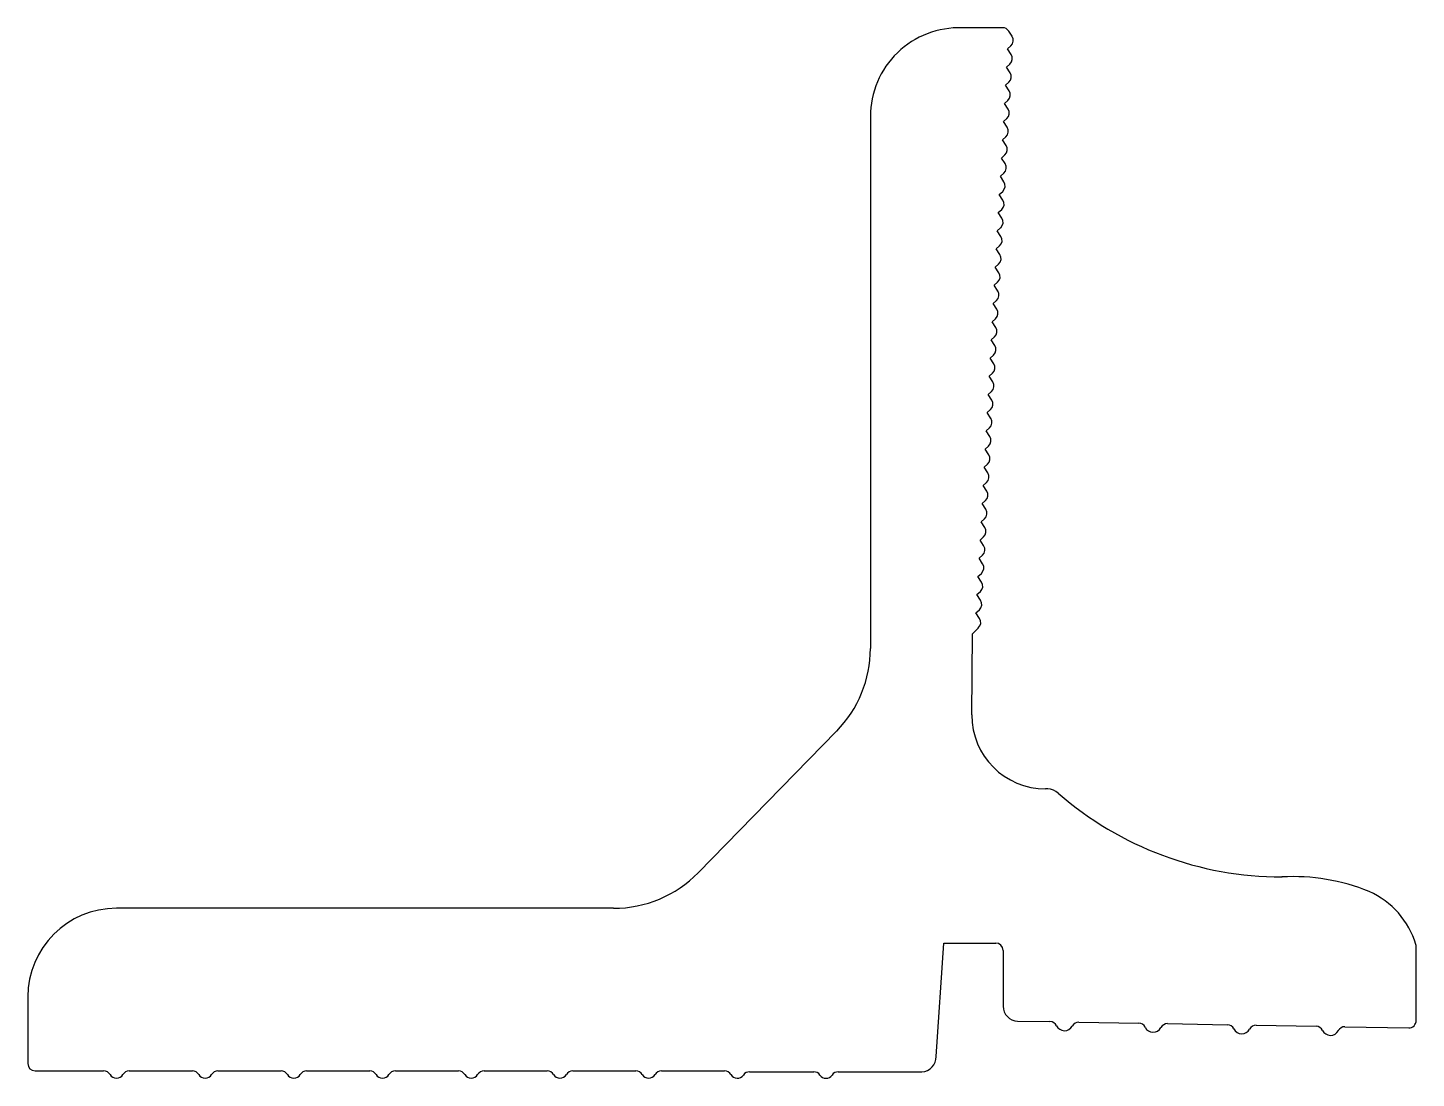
# Model space of a CAD drawing. Extents: x 1253.3 to 1300.3, y 1900.4 to 1936.
import ezdxf

# ---------------------------------------------------------------- set-up
doc = ezdxf.new("R2010")
doc.units = 0
doc.layers.get('0').update_dxf_attribs({"linetype": 'CONTINUOUS'})

msp = doc.modelspace()

# ---------------------------------------------------------------- linework, layer by layer
for p, q in [((1286.296, 1935.988), (1284.933, 1935.984)), ((1286.62, 1935.698), (1286.507, 1935.873)), ((1286.463, 1935.274), (1286.577, 1935.376)), ((1286.586, 1935.082), (1286.463, 1935.274)), ((1286.428, 1934.658), (1286.542, 1934.76)), ((1286.552, 1934.467), (1286.428, 1934.658)), ((1286.394, 1934.043), (1286.508, 1934.145)), ((1286.517, 1933.851), (1286.394, 1934.043)), ((1286.359, 1933.427), (1286.474, 1933.53)), ((1286.483, 1933.236), (1286.359, 1933.427)), ((1281.826, 1932.986), (1281.826, 1914.986)), ((1286.325, 1932.812), (1286.439, 1932.914)), ((1286.449, 1932.62), (1286.325, 1932.812)), ((1286.291, 1932.196), (1286.405, 1932.299)), ((1286.414, 1932.005), (1286.291, 1932.196)), ((1286.256, 1931.581), (1286.371, 1931.683)), ((1286.38, 1931.39), (1286.256, 1931.581)), ((1286.222, 1930.966), (1286.336, 1931.068)), ((1286.345, 1930.774), (1286.222, 1930.966)), ((1286.188, 1930.35), (1286.302, 1930.452)), ((1286.311, 1930.159), (1286.188, 1930.35)), ((1286.153, 1929.735), (1286.268, 1929.837)), ((1286.277, 1929.543), (1286.153, 1929.735)), ((1286.119, 1929.119), (1286.233, 1929.221)), ((1286.242, 1928.928), (1286.119, 1929.119)), ((1286.085, 1928.504), (1286.199, 1928.606)), ((1286.208, 1928.312), (1286.085, 1928.504)), ((1286.05, 1927.888), (1286.165, 1927.99)), ((1286.174, 1927.697), (1286.05, 1927.888)), ((1286.016, 1927.273), (1286.13, 1927.375)), ((1286.139, 1927.081), (1286.016, 1927.273)), ((1285.982, 1926.657), (1286.096, 1926.76)), ((1286.105, 1926.466), (1285.982, 1926.657)), ((1285.947, 1926.042), (1286.062, 1926.144)), ((1286.071, 1925.851), (1285.947, 1926.042)), ((1285.913, 1925.426), (1286.027, 1925.529)), ((1286.036, 1925.235), (1285.913, 1925.426)), ((1285.879, 1924.811), (1285.993, 1924.913)), ((1286.002, 1924.62), (1285.879, 1924.811)), ((1285.844, 1924.196), (1285.959, 1924.298)), ((1285.968, 1924.004), (1285.844, 1924.196)), ((1285.81, 1923.58), (1285.924, 1923.682)), ((1285.933, 1923.389), (1285.81, 1923.58)), ((1285.775, 1922.965), (1285.89, 1923.067)), ((1285.899, 1922.773), (1285.775, 1922.965)), ((1285.741, 1922.349), (1285.855, 1922.451)), ((1285.865, 1922.158), (1285.741, 1922.349)), ((1285.707, 1921.734), (1285.821, 1921.836)), ((1285.83, 1921.542), (1285.707, 1921.734)), ((1285.672, 1921.118), (1285.787, 1921.221)), ((1285.796, 1920.927), (1285.672, 1921.118)), ((1285.638, 1920.503), (1285.752, 1920.605)), ((1285.762, 1920.311), (1285.638, 1920.503)), ((1285.604, 1919.887), (1285.718, 1919.99)), ((1285.727, 1919.696), (1285.604, 1919.887)), ((1285.569, 1919.272), (1285.684, 1919.374)), ((1285.693, 1919.081), (1285.569, 1919.272)), ((1285.535, 1918.656), (1285.649, 1918.759)), ((1285.658, 1918.465), (1285.535, 1918.656)), ((1285.501, 1918.041), (1285.615, 1918.143)), ((1285.624, 1917.85), (1285.501, 1918.041)), ((1285.466, 1917.426), (1285.581, 1917.528)), ((1285.59, 1917.234), (1285.466, 1917.426)), ((1285.432, 1916.81), (1285.546, 1916.912)), ((1285.555, 1916.619), (1285.432, 1916.81)), ((1285.398, 1916.195), (1285.512, 1916.297)), ((1285.521, 1916.003), (1285.398, 1916.195)), ((1285.277, 1915.487), (1285.478, 1915.681)), ((1285.253, 1912.736), (1285.277, 1915.487)), ((1280.686, 1912.19), (1276.003, 1907.4)), ((1287.826, 1910.236), (1287.753, 1910.236)), ((1273.143, 1906.196), (1256.326, 1906.196)), ((1284.048, 1901.186), (1284.316, 1905.021)), ((1284.316, 1905.021), (1286.066, 1905.021)), ((1300.289, 1902.4), (1300.289, 1904.897)), ((1286.316, 1904.771), (1286.316, 1902.881)), ((1253.326, 1903.196), (1253.326, 1900.946)), ((1286.807, 1902.381), (1287.901, 1902.362)), ((1288.881, 1902.345), (1290.901, 1902.31)), ((1291.88, 1902.293), (1293.9, 1902.257)), ((1294.88, 1902.24), (1296.9, 1902.205)), ((1297.879, 1902.188), (1300.035, 1902.15)), ((1253.576, 1900.696), (1255.893, 1900.696)), ((1256.759, 1900.696), (1258.893, 1900.696)), ((1259.759, 1900.696), (1261.893, 1900.696)), ((1262.759, 1900.696), (1264.893, 1900.696)), ((1265.759, 1900.696), (1267.893, 1900.696)), ((1268.759, 1900.696), (1270.893, 1900.696)), ((1271.759, 1900.696), (1273.893, 1900.696)), ((1274.759, 1900.696), (1276.893, 1900.696)), ((1277.739, 1900.664), (1279.913, 1900.664)), ((1280.739, 1900.664), (1283.571, 1900.664))]:
    msp.add_line(p, q)
for centre, radius, start, end in [((1284.826, 1932.986), 3, 87.9568, 180), ((1286.297, 1935.738), 0.25, 32.8146, 90.1499), ((1286.41, 1935.562), 0.25, 311.8054, 32.8146), ((1286.376, 1934.947), 0.25, 311.8054, 32.8146), ((1286.341, 1934.331), 0.25, 311.8054, 32.8146), ((1286.307, 1933.716), 0.25, 311.8054, 32.8146), ((1286.273, 1933.1), 0.25, 311.8054, 32.8146), ((1286.238, 1932.485), 0.25, 311.8054, 32.8146), ((1286.204, 1931.87), 0.25, 311.8054, 32.8146), ((1286.17, 1931.254), 0.25, 311.8054, 32.8146), ((1286.135, 1930.639), 0.25, 311.8054, 32.8146), ((1286.101, 1930.023), 0.25, 311.8054, 32.8146), ((1286.067, 1929.408), 0.25, 311.8054, 32.8146), ((1286.032, 1928.792), 0.25, 311.8054, 32.8146), ((1285.998, 1928.177), 0.25, 311.8054, 32.8146), ((1285.964, 1927.561), 0.25, 311.8054, 32.8146), ((1285.929, 1926.946), 0.25, 311.8054, 32.8146), ((1285.895, 1926.33), 0.25, 311.8054, 32.8146), ((1285.861, 1925.715), 0.25, 311.8054, 32.8146), ((1285.826, 1925.1), 0.25, 311.8054, 32.8146), ((1285.792, 1924.484), 0.25, 311.8054, 32.8146), ((1285.758, 1923.869), 0.25, 311.8054, 32.8146), ((1285.723, 1923.253), 0.25, 311.8054, 32.8146), ((1285.689, 1922.638), 0.25, 311.8054, 32.8146), ((1285.654, 1922.022), 0.25, 311.8054, 32.8146), ((1285.62, 1921.407), 0.25, 311.8054, 32.8146), ((1285.586, 1920.791), 0.25, 311.8054, 32.8146), ((1285.551, 1920.176), 0.25, 311.8054, 32.8146), ((1285.517, 1919.56), 0.25, 311.8054, 32.8146), ((1285.483, 1918.945), 0.25, 311.8054, 32.8146), ((1285.448, 1918.33), 0.25, 311.8054, 32.8146), ((1285.414, 1917.714), 0.25, 311.8054, 32.8146), ((1285.38, 1917.099), 0.25, 311.8054, 32.8146), ((1285.345, 1916.483), 0.25, 311.8054, 32.8146), ((1285.311, 1915.868), 0.25, 311.8054, 32.8146), ((1277.826, 1914.986), 4, 315.6474, 0), ((1287.753, 1912.736), 2.5, 180, 270), ((1287.826, 1909.736), 0.5, 45, 90), ((1295.746, 1918.778), 11.521, 228.9502, 270.016), ((1273.143, 1910.196), 4, 270, 315.6474), ((1296.125, 1900.472), 6.795, 67.7454, 93.1736), ((1297.537, 1904.145), 2.862, 16.7286, 66.0625), ((1256.326, 1903.196), 3, 90, 180), ((1286.066, 1904.771), 0.25, 0, 90), ((1300.039, 1904.897), 0.25, 0, 16.7286), ((1286.816, 1902.881), 0.5, 180, 269), ((1287.897, 1902.112), 0.25, 26.0357, 89), ((1288.391, 1902.354), 0.3, 206.0357, 331.9643), ((1288.876, 1902.095), 0.25, 89, 151.9643), ((1290.896, 1902.06), 0.25, 26.0357, 89), ((1291.39, 1902.301), 0.3, 206.0357, 331.9643), ((1291.876, 1902.043), 0.25, 89, 151.9643), ((1293.896, 1902.007), 0.25, 26.0357, 89), ((1294.39, 1902.249), 0.3, 206.0357, 331.9643), ((1294.875, 1901.99), 0.25, 89, 151.9643), ((1296.895, 1901.955), 0.25, 26.0357, 89), ((1297.39, 1902.197), 0.3, 206.0357, 331.9643), ((1297.875, 1901.938), 0.25, 89, 151.9643), ((1300.039, 1902.4), 0.25, 269, 360), ((1283.548, 1901.164), 0.5, 272.5739, 2.5739), ((1253.576, 1900.946), 0.25, 180, 270), ((1255.893, 1900.446), 0.25, 30, 90), ((1256.759, 1900.446), 0.25, 90, 150), ((1258.893, 1900.446), 0.25, 30, 90), ((1259.759, 1900.446), 0.25, 90, 150), ((1261.893, 1900.446), 0.25, 30, 90), ((1262.759, 1900.446), 0.25, 90, 150), ((1264.893, 1900.446), 0.25, 30, 90), ((1265.759, 1900.446), 0.25, 90, 150), ((1267.893, 1900.446), 0.25, 30, 90), ((1268.759, 1900.446), 0.25, 90, 150), ((1270.893, 1900.446), 0.25, 30, 90), ((1271.759, 1900.446), 0.25, 90, 150), ((1273.893, 1900.446), 0.25, 30, 90), ((1274.759, 1900.446), 0.25, 90, 150), ((1276.893, 1900.446), 0.25, 30, 90), ((1277.739, 1900.414), 0.25, 90, 145.7172), ((1279.913, 1900.414), 0.25, 34.2828, 90), ((1280.739, 1900.414), 0.25, 90, 145.7172), ((1256.326, 1900.696), 0.25, 210, 330), ((1259.326, 1900.696), 0.25, 210, 330), ((1262.326, 1900.696), 0.25, 210, 330), ((1265.326, 1900.696), 0.25, 210, 330), ((1268.326, 1900.696), 0.25, 210, 330), ((1271.326, 1900.696), 0.25, 210, 330), ((1274.326, 1900.696), 0.25, 210, 330), ((1277.326, 1900.696), 0.25, 210, 325.7172), ((1280.326, 1900.696), 0.25, 214.2828, 325.7172)]:
    msp.add_arc(centre, radius, start, end)

doc.saveas('drawing.dxf')
